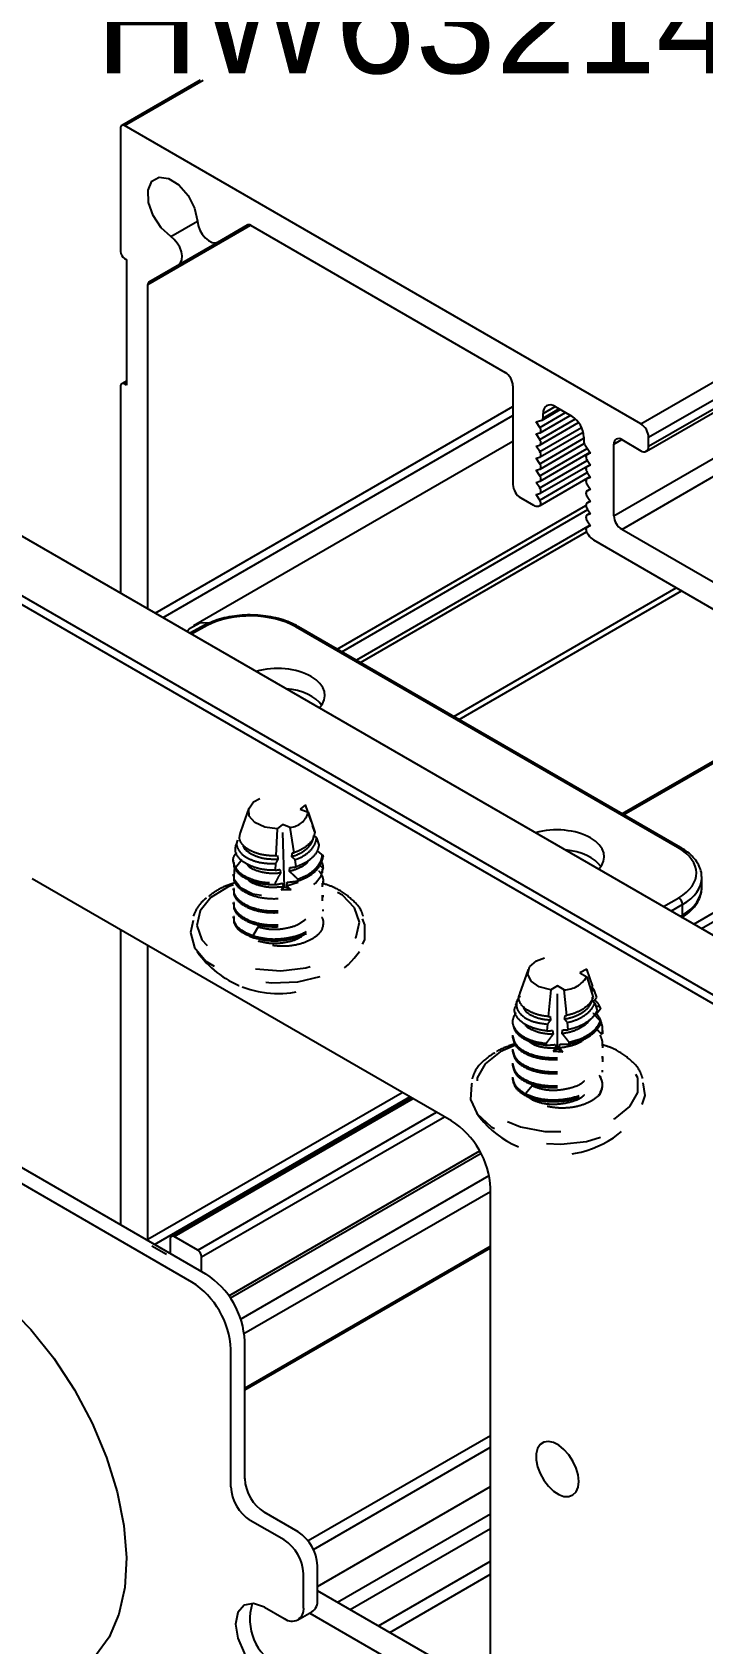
# Model space of a CAD drawing. Extents: x 0 to 11.8, y -8.7 to 0.
# Drawn here: x 1.709 to 2.93, y -4.711 to -1.778 of the extents above; entities that cross this region are included whole.
import ezdxf
from ezdxf import colors
from ezdxf.entities.mleader import LeaderData, LeaderLine
from ezdxf.math import Vec2, Vec3

# ---------------------------------------------------------------- set-up
doc = ezdxf.new("R2010")
doc.units = 0
doc.header["$LTSCALE"] = 0.5
doc.header["$MEASUREMENT"] = 0
doc.linetypes.add('HIDDEN2', pattern=[0.1875, 0.125, -0.0625])
for name, color, linetype in [('End Cap', 92, 'CONTINUOUS'), ('FAB DWG', 221, 'CONTINUOUS'), ('Hardware', 242, 'CONTINUOUS'), ('Housing', 150, 'CONTINUOUS')]:
    doc.layers.add(name, color=color, linetype=linetype)
doc.styles.get("Standard").update_dxf_attribs({"font": 'arial.ttf'})

msp = doc.modelspace()

# ---------------------------------------------------------------- linework, layer by layer
at = {"layer": 'End Cap', "transparency": 16777216}
for p, q in [((1.1362, -2.3753), (3.2434, -3.5918)), ((1.0454, -2.4315), (3.1493, -3.6461)), ((3.1424, -3.6583), (1.0384, -2.4437)), ((2.0224, -2.8572), (1.9958, -2.8715)), ((2.0273, -2.8578), (1.9987, -2.8732)), ((2.8843, -3.2619), (2.1885, -2.8602)), ((2.8892, -3.2615), (2.1934, -2.8598)), ((2.4722, -3.7595), (1.7085, -3.3186)), ((2.9279, -3.3339), (2.9279, -3.3166)), ((2.8581, -3.3693), (2.8858, -3.3533)), ((2.8928, -3.3656), (2.8722, -3.3775)), ((2.8928, -3.3852), (2.8928, -3.3656)), ((2.8893, -3.3873), (2.8928, -3.3852)), ((2.5429, -4.7638), (2.5429, -3.8819)), ((2.5146, -4.7801), (2.2281, -4.6147)), ((2.2139, -4.6555), (2.4722, -4.8046))]:
    msp.add_line(p, q, dxfattribs=at)
at = {"layer": 'End Cap', "transparency": 16777216, "flags": 128}
msp.add_lwpolyline([(2.7038, -4.4157), (2.7026, -4.4039), (2.699, -4.3913), (2.6933, -4.3789), (2.6857, -4.3674), (2.6769, -4.3575), (2.6674, -4.3499), (2.6576, -4.345), (2.6484, -4.3431), (2.6401, -4.3444), (2.6334, -4.3487), (2.6287, -4.3559), (2.6263, -4.3654), (2.6263, -4.3766), (2.6287, -4.3889), (2.6334, -4.4015), (2.6401, -4.4136), (2.6484, -4.4244), (2.6576, -4.4332), (2.6674, -4.4395), (2.6769, -4.4429), (2.6857, -4.4432), (2.6933, -4.4404), (2.699, -4.4346), (2.7026, -4.4262), (2.7038, -4.4157)], dxfattribs=at)
at = {"layer": 'End Cap', "transparency": 16777216}
for centre, radius, start, end in [((2.0244, -2.8617), 0.00494, 53.6019, 112.9652), ((2.1913, -2.8643), 0.00495, 65.3602, 124.6041), ((2.8872, -3.266), 0.00495, 65.3313, 124.6066), ((2.8779, -3.366), 0.0149, 1.7215, 58.2785), ((2.887, -3.3856), 0.00579, 326.0265, 3.719), ((2.3894, -3.8889), 0.1537, 2.6055, 57.3945)]:
    msp.add_arc(centre, radius, start, end, dxfattribs=at)
for centre, major_axis, ratio, start_param, end_param in [((2.1072, -2.9055), (0.115, -0.0017), 0.567125, 0.793824, 2.347167), ((2.1565, -2.9842), (0.085, -0.0013), 0.567125, 0.793824, 2.067925), ((2.1565, -2.9842), (0.085, -0.0013), 0.567125, 5.802908, 7.077009), ((2.1565, -3.022), (0.085, 0.0013), 0.587275, 0.368683, 1.390108), ((2.6651, -3.2779), (0.085, -0.0013), 0.567125, 0.793824, 2.067925), ((2.6651, -3.2779), (0.085, -0.0013), 0.567125, 5.802908, 7.077009), ((2.6651, -3.3156), (0.085, 0.0013), 0.587275, 0.368683, 1.390108), ((2.803, -3.3072), (0.115, -0.0017), 0.567125, 5.523666, 7.077009), ((2.8029, -3.3154), (0.125, -0.0017), 0.567944, 0.007774, 0.032405), ((2.8029, -3.3154), (0.125, -0.0017), 0.567944, 5.523014, 6.290959), ((2.8029, -3.3351), (0.125, 0.0018), 0.586483, 5.506951, 6.274896)]:
    msp.add_ellipse(centre, major_axis=major_axis, ratio=ratio, start_param=start_param, end_param=end_param, dxfattribs=at)
for points, knots in [([(2.1934, -2.8598), (2.1908, -2.8584), (2.1835, -2.8543), (2.1699, -2.8488), (2.1525, -2.8436), (2.1339, -2.8402), (2.1148, -2.8384), (2.0955, -2.8384), (2.0765, -2.8401), (2.0581, -2.8436), (2.0412, -2.8486), (2.0296, -2.8535), (2.0237, -2.8565), (2.0224, -2.8572)], [0, 0, 0, 0, 0.054601, 0.157546, 0.260293, 0.362807, 0.465157, 0.567453, 0.66981, 0.772324, 0.875129, 0.97292, 1, 1, 1, 1]), ([(2.9275, -3.3146), (2.9275, -3.313), (2.9276, -3.3076), (2.9247, -3.2984), (2.919, -3.2873), (2.9103, -3.277), (2.9003, -3.2683), (2.8925, -3.2635), (2.8892, -3.2615)], [0, 0, 0, 0, 0.07256, 0.262415, 0.453547, 0.649329, 0.850175, 1, 1, 1, 1]), ([(2.8909, -3.3897), (2.8933, -3.3881), (2.9002, -3.3836), (2.91, -3.3751), (2.9191, -3.364), (2.925, -3.352), (2.9278, -3.3424), (2.9276, -3.3371), (2.9276, -3.336)], [0, 0, 0, 0, 0.111822, 0.323194, 0.534286, 0.742401, 0.945273, 1, 1, 1, 1])]:
    msp.add_open_spline(points, degree=3, knots=knots, dxfattribs=at)
at = {"layer": 'Hardware', "linetype": 'HIDDEN2', "transparency": 16777216}
for p, q in [((2.1031, -3.1903), (2.0927, -3.2194)), ((2.2063, -3.1839), (2.1966, -3.1921)), ((2.1966, -3.1921), (2.2109, -3.1977)), ((2.2164, -3.214), (2.2063, -3.1839)), ((2.0927, -3.2194), (2.0872, -3.235)), ((2.1642, -3.2197), (2.1544, -3.228)), ((2.1682, -3.3341), (2.1642, -3.2197)), ((2.1785, -3.2253), (2.1642, -3.2197)), ((2.1854, -3.2712), (2.1785, -3.2253)), ((2.2109, -3.1977), (2.2231, -3.2341)), ((2.2164, -3.2141), (2.2164, -3.214)), ((2.223, -3.2337), (2.2191, -3.2219)), ((2.0824, -3.2485), (2.0797, -3.2561)), ((2.1544, -3.228), (2.1523, -3.2769)), ((2.2215, -3.2398), (2.2264, -3.2439)), ((2.2264, -3.2439), (2.2307, -3.2567)), ((2.2296, -3.2534), (2.2282, -3.2493)), ((2.0745, -3.2851), (2.0745, -3.2882)), ((2.1523, -3.2769), (2.1549, -3.2765)), ((2.1822, -3.2716), (2.1854, -3.2712)), ((2.1892, -3.2969), (2.1873, -3.284)), ((2.2369, -3.2754), (2.2382, -3.2793)), ((2.2382, -3.2793), (2.2382, -3.2793)), ((2.0745, -3.3106), (2.0745, -3.3138)), ((2.1517, -3.2909), (2.1512, -3.3033)), ((2.1923, -3.3194), (2.2107, -3.3113)), ((2.2385, -3.301), (2.2385, -3.2986)), ((2.0745, -3.3361), (2.0745, -3.3393)), ((2.1657, -3.3328), (2.162, -3.3395)), ((2.1682, -3.3341), (2.162, -3.3395)), ((2.1798, -3.3386), (2.162, -3.3395)), ((2.1798, -3.3386), (2.1682, -3.3341)), ((2.1718, -3.3317), (2.1929, -3.3249)), ((2.1798, -3.3386), (2.1718, -3.3317)), ((2.2385, -3.3265), (2.2385, -3.3233)), ((2.0745, -3.3616), (2.0745, -3.3648)), ((2.2385, -3.352), (2.2385, -3.3488)), ((2.0745, -3.3871), (2.0745, -3.3903)), ((2.2385, -3.3776), (2.2385, -3.3744)), ((2.1199, -3.4063), (2.1104, -3.4223)), ((2.6117, -3.4839), (2.5961, -3.528)), ((2.7182, -3.4832), (2.706, -3.4902)), ((2.706, -3.4902), (2.7182, -3.4973)), ((2.7293, -3.5145), (2.7182, -3.4832)), ((2.6651, -3.5138), (2.6529, -3.5209)), ((2.6651, -3.6284), (2.6651, -3.5138)), ((2.6774, -3.5209), (2.6651, -3.5138)), ((2.7182, -3.4973), (2.7299, -3.535)), ((2.7322, -3.5227), (2.7267, -3.515)), ((2.7284, -3.5156), (2.7293, -3.5145)), ((2.5915, -3.5411), (2.5887, -3.549)), ((2.6529, -3.5209), (2.6481, -3.5694)), ((2.6819, -3.5673), (2.6774, -3.5209)), ((2.7322, -3.5227), (2.7287, -3.5227)), ((2.7287, -3.5405), (2.733, -3.5451)), ((2.7365, -3.5349), (2.7322, -3.5227)), ((2.733, -3.5451), (2.7371, -3.5584)), ((2.6481, -3.5694), (2.6514, -3.5693)), ((2.6792, -3.5675), (2.6819, -3.5673)), ((2.7437, -3.5553), (2.7422, -3.5511)), ((2.743, -3.5777), (2.7443, -3.5818)), ((2.5831, -3.6035), (2.5831, -3.6067)), ((2.6468, -3.5833), (2.6456, -3.5955)), ((2.6844, -3.5934), (2.6832, -3.5804)), ((2.7451, -3.5794), (2.7436, -3.5794)), ((2.7443, -3.5818), (2.7443, -3.5818)), ((2.7471, -3.5939), (2.7471, -3.5923)), ((2.5831, -3.629), (2.5831, -3.6322)), ((2.6621, -3.6268), (2.6572, -3.633)), ((2.6651, -3.6284), (2.6572, -3.633)), ((2.675, -3.6341), (2.6572, -3.633)), ((2.675, -3.6341), (2.6651, -3.6284)), ((2.675, -3.6341), (2.6683, -3.6264)), ((2.6864, -3.6162), (2.7068, -3.6102)), ((2.7471, -3.6194), (2.7471, -3.6162)), ((2.5831, -3.6545), (2.5831, -3.6577)), ((2.7471, -3.645), (2.7471, -3.6418)), ((2.5831, -3.68), (2.5831, -3.6832)), ((2.6191, -3.6954), (2.6071, -3.7103)), ((2.7471, -3.6705), (2.7471, -3.6673)), ((2.6113, -3.7155), (2.6191, -3.7209))]:
    msp.add_line(p, q, dxfattribs=at)
at = {"layer": 'Hardware', "transparency": 16777216}
for p, q in [((2.0248, -4.0382), (1.1674, -3.5432)), ((1.9994, -4.0528), (1.142, -3.5579)), ((2.0955, -4.4107), (2.0955, -4.1606)), ((2.0701, -4.4254), (2.0701, -4.1753)), ((2.1674, -4.5223), (2.1055, -4.4866)), ((2.1927, -4.5077), (2.1309, -4.4719)), ((2.2281, -4.6303), (2.2281, -4.5689)), ((2.2027, -4.645), (2.2027, -4.5836)), ((2.1318, -4.6449), (2.1674, -4.6654)), ((2.1924, -4.6679), (2.2177, -4.6532))]:
    msp.add_line(p, q, dxfattribs=at)
at = {"layer": 'Hardware', "linetype": 'HIDDEN2', "transparency": 16777216, "flags": 128}
for points in [[(2.1544, -3.228), (2.1321, -3.2247), (2.1141, -3.2164), (2.1037, -3.2045), (2.1027, -3.1913), (2.1113, -3.1789), (2.128, -3.1697), (2.1498, -3.1653), (2.1727, -3.1665), (2.1928, -3.1731), (2.2063, -3.1839)], [(2.0907, -3.2854), (2.0886, -3.2864), (2.0761, -3.302), (2.0759, -3.3186), (2.0881, -3.3343), (2.1104, -3.3458), (2.1397, -3.3514), (2.1723, -3.3498), (2.2013, -3.3415), (2.2243, -3.3268), (2.2346, -3.3133), (2.2384, -3.2992), (2.2384, -3.2992)], [(2.034, -3.3528), (2.0143, -3.377), (2.0086, -3.4035), (2.0173, -3.4297), (2.0396, -3.4531), (2.0734, -3.4714), (2.1153, -3.4828), (2.1613, -3.4861), (2.2067, -3.481), (2.2473, -3.4681), (2.2789, -3.4486), (2.2986, -3.4244), (2.3043, -3.3979), (2.2956, -3.3717), (2.2733, -3.3483), (2.2395, -3.33), (2.2381, -3.3295)], [(2.0748, -3.3295), (2.0656, -3.3333), (2.034, -3.3528)], [(2.0014, -3.3948), (1.997, -3.4166), (2.0042, -3.4437), (2.0249, -3.4684), (2.0573, -3.4885), (2.0986, -3.5021), (2.145, -3.5082), (2.1923, -3.5061), (2.2366, -3.496), (2.2736, -3.4788), (2.3003, -3.4561), (2.3142, -3.4298), (2.3141, -3.4024), (2.3102, -3.3919)], [(2.6529, -3.5209), (2.632, -3.5152), (2.6171, -3.5051), (2.6108, -3.4923), (2.6141, -3.4792), (2.6266, -3.468), (2.646, -3.4608), (2.6688, -3.4588), (2.6909, -3.4625), (2.7084, -3.4711), (2.7182, -3.4832)], [(2.5885, -3.6213), (2.5605, -3.634), (2.5333, -3.6556), (2.519, -3.681), (2.519, -3.7077), (2.5333, -3.7331), (2.5605, -3.7548), (2.598, -3.7705), (2.642, -3.7787), (2.6883, -3.7787), (2.7323, -3.7705), (2.7698, -3.7548), (2.797, -3.7331), (2.8113, -3.7077), (2.8113, -3.681), (2.797, -3.6556), (2.7698, -3.634), (2.7468, -3.6231)], [(2.5093, -3.6906), (2.5084, -3.6929), (2.5067, -3.7203), (2.519, -3.7468), (2.5443, -3.7701), (2.5803, -3.788), (2.6239, -3.7989), (2.6711, -3.802), (2.7178, -3.7969), (2.7598, -3.7841), (2.7934, -3.7647), (2.8157, -3.7404), (2.8245, -3.7134), (2.8208, -3.6899)]]:
    msp.add_lwpolyline(points, dxfattribs=at)
at = {"layer": 'Hardware', "transparency": 16777216, "flags": 128}
for points in [[(1.6133, -4.0528), (1.6608, -4.0922), (1.706, -4.1389), (1.7479, -4.1915), (1.7855, -4.2488), (1.8177, -4.3095), (1.8438, -4.3719), (1.8632, -4.4345), (1.8754, -4.4959), (1.88, -4.5545), (1.8771, -4.6088), (1.8665, -4.6575), (1.8487, -4.6994), (1.8239, -4.7334), (1.793, -4.7588), (1.7565, -4.7749), (1.7155, -4.7813), (1.6709, -4.7778), (1.6238, -4.7646)], [(2.1318, -4.6449), (2.1116, -4.6379), (2.0944, -4.6412), (2.083, -4.6544), (2.079, -4.6754), (2.083, -4.7011), (2.0944, -4.7275), (2.1116, -4.7506), (2.1318, -4.767)]]:
    msp.add_lwpolyline(points, dxfattribs=at)
at = {"layer": 'Hardware', "linetype": 'HIDDEN2', "transparency": 16777216}
for centre, radius, start, end in [((2.1746, -3.188), 0.0376, 275.8829, 344.9428), ((2.1937, -3.2688), 0.0457, 291.8271, 346.7347), ((2.2102, -3.2987), 0.0283, 357.6478, 20.4976), ((2.1565, -3.3471), 0.1806, 215.088, 248.6245), ((2.1565, -3.3471), 0.1806, 248.6245, 324.912), ((2.676, -3.4714), 0.0495, 271.5526, 328.442), ((2.691, -3.5504), 0.0619, 284.8539, 329.4866), ((2.7191, -3.5923), 0.0281, 338.8642, 21.1358), ((2.7174, -3.6944), 0.0297, 321.5847, 37.0383), ((2.6651, -3.6408), 0.1806, 215.088, 324.912)]:
    msp.add_arc(centre, radius, start, end, dxfattribs=at)
at = {"layer": 'Hardware', "transparency": 16777216}
for centre, radius, start, end in [((1.942, -4.1676), 0.1537, 2.6055, 57.3945), ((1.9166, -4.1823), 0.1537, 2.6055, 57.3945), ((2.1469, -4.4219), 0.0768, 182.6055, 237.3945), ((2.1723, -4.4072), 0.0768, 182.6055, 237.3945), ((2.1513, -4.5724), 0.0768, 2.6055, 57.3945), ((2.1259, -4.587), 0.0768, 2.6055, 57.3945), ((2.2043, -4.6334), 0.024, 304.0564, 7.2558), ((2.2011, -4.6667), 0.0962, 162.4729, 242.8469), ((2.1812, -4.6485), 0.0218, 230.7967, 9.214)]:
    msp.add_arc(centre, radius, start, end, dxfattribs=at)
at = {"layer": 'Hardware', "linetype": 'HIDDEN2', "transparency": 16777216}
for centre, major_axis, ratio, start_param, end_param in [((2.1565, -3.0044), (-0.0516, 0.455), 0.087069, 2.201958, 2.219389), ((2.1565, -3.0044), (0.0345, 0.4644), 0.118803, 4.090209, 4.107977), ((2.1565, -3.0044), (-0.0516, 0.455), 0.087069, 2.272958, 2.291287), ((2.1565, -3.0044), (0.0345, 0.4644), 0.118803, 4.01683, 4.035552), ((2.1565, -3.0044), (-0.0503, 0.5068), 0.12773, 4.077248, 4.07877), ((2.1565, -3.0044), (-0.0651, 0.5732), 0.087069, 2.157017, 2.163739), ((2.1565, -3.0044), (-0.0516, 0.455), 0.087069, 2.347926, 2.367424), ((2.1565, -3.0044), (0.0345, 0.4644), 0.118803, 3.938927, 3.9589), ((2.1565, -3.0044), (0.0435, 0.5851), 0.118803, 4.145761, 4.15258), ((2.6651, -3.298), (-0.0438, 0.4601), 0.104683, 4.192308, 4.209898), ((2.6651, -3.298), (-0.0495, 0.4071), 0.103906, 4.061753, 4.079015), ((2.6651, -3.298), (-0.0438, 0.4601), 0.104683, 2.191246, 2.208677), ((2.6651, -3.298), (0.0438, 0.4601), 0.104683, 4.078983, 4.096751), ((2.6651, -3.298), (-0.0438, 0.4601), 0.104683, 2.262246, 2.280575), ((2.6651, -3.298), (0.0438, 0.4601), 0.104683, 4.005604, 4.024326), ((2.6651, -3.298), (-0.0551, 0.5797), 0.104683, 4.190182, 4.195582), ((2.6651, -3.298), (-0.0623, 0.5129), 0.103906, 4.064443, 4.065965), ((2.6651, -3.298), (-0.0551, 0.5797), 0.104683, 2.146305, 2.153027), ((2.6651, -3.298), (-0.0438, 0.4601), 0.104683, 2.337214, 2.356712), ((2.6651, -3.298), (0.0438, 0.4601), 0.104683, 3.927701, 3.947674), ((2.6651, -3.298), (0.0551, 0.5797), 0.104683, 4.134535, 4.141354)]:
    msp.add_ellipse(centre, major_axis=major_axis, ratio=ratio, start_param=start_param, end_param=end_param, dxfattribs=at)
for points, knots in [([(2.1512, -3.3033), (2.1502, -3.3033), (2.1406, -3.3034), (2.1227, -3.3014), (2.1011, -3.2939), (2.0855, -3.283), (2.0772, -3.2698), (2.079, -3.2606), (2.0799, -3.2562)], [0, 0, 0, 0, 0.0233094, 0.2189997, 0.4146315, 0.6119469, 0.8108612, 1, 1, 1, 1]), ([(2.0826, -3.2486), (2.0825, -3.2488), (2.0795, -3.2531), (2.0815, -3.2626), (2.0896, -3.2748), (2.1061, -3.2844), (2.1275, -3.2907), (2.1438, -3.2909), (2.1517, -3.2909)], [0, 0, 0, 0, 0.009158, 0.212948, 0.413493, 0.612601, 0.811736, 1, 1, 1, 1]), ([(2.1523, -3.2769), (2.1504, -3.277), (2.1408, -3.2771), (2.1239, -3.2749), (2.1048, -3.268), (2.0914, -3.2579), (2.0848, -3.2464), (2.0868, -3.2387), (2.0877, -3.2352)], [0, 0, 0, 0, 0.048705, 0.243154, 0.437494, 0.634103, 0.832107, 1, 1, 1, 1]), ([(2.1812, -3.2783), (2.1867, -3.2763), (2.1981, -3.2722), (2.2109, -3.2627), (2.2196, -3.2515), (2.2209, -3.2436), (2.2215, -3.2398)], [0, 0, 0, 0, 0.247669, 0.505523, 0.757666, 1, 1, 1, 1]), ([(2.2231, -3.2341), (2.2222, -3.2385), (2.2203, -3.2475), (2.2087, -3.26), (2.1956, -3.2676), (2.1871, -3.2706), (2.1854, -3.2712)], [0, 0, 0, 0, 0.289215, 0.602824, 0.917292, 1, 1, 1, 1]), ([(2.1873, -3.284), (2.1912, -3.2825), (2.2021, -3.2781), (2.2161, -3.2675), (2.2247, -3.2549), (2.2259, -3.2469), (2.2264, -3.2439)], [0, 0, 0, 0, 0.17859, 0.499536, 0.816877, 1, 1, 1, 1]), ([(2.0802, -3.2714), (2.0787, -3.2731), (2.0727, -3.2797), (2.0744, -3.2937), (2.086, -3.3093), (2.1068, -3.3199), (2.1293, -3.3255), (2.1436, -3.3259), (2.1509, -3.3262)], [0, 0, 0, 0, 0.070595, 0.2802, 0.498458, 0.71112, 0.853038, 1, 1, 1, 1]), ([(2.0925, -3.2575), (2.0925, -3.2576), (2.0924, -3.2622), (2.1014, -3.2703), (2.1173, -3.2787), (2.1368, -3.283), (2.1496, -3.2828), (2.1561, -3.2828)], [0, 0, 0, 0, 0.004676, 0.292917, 0.573734, 0.783188, 1, 1, 1, 1]), ([(2.1561, -3.2828), (2.1553, -3.2843), (2.1538, -3.287), (2.1524, -3.2897), (2.1517, -3.2909)], [0, 0, 0, 0, 0.553329, 1, 1, 1, 1]), ([(2.1767, -3.3051), (2.183, -3.303), (2.196, -3.2989), (2.2084, -3.2911), (2.212, -3.2856), (2.2127, -3.2845)], [0, 0, 0, 0, 0.432224, 0.882233, 1, 1, 1, 1]), ([(2.1873, -3.284), (2.1867, -3.2835), (2.1846, -3.2816), (2.1826, -3.2797), (2.1812, -3.2783)], [0, 0, 0, 0, 0.302927, 1, 1, 1, 1]), ([(2.2307, -3.2567), (2.2298, -3.2608), (2.2278, -3.2702), (2.2162, -3.2835), (2.2017, -3.2924), (2.1917, -3.296), (2.1892, -3.2969)], [0, 0, 0, 0, 0.252713, 0.571095, 0.890838, 1, 1, 1, 1]), ([(2.1917, -3.3228), (2.1979, -3.3204), (2.2106, -3.3156), (2.225, -3.3048), (2.2351, -3.2925), (2.2372, -3.2837), (2.2382, -3.2793)], [0, 0, 0, 0, 0.247631, 0.504277, 0.756424, 1, 1, 1, 1]), ([(2.2107, -3.3113), (2.2169, -3.3067), (2.2291, -3.2976), (2.2357, -3.2844), (2.2367, -3.277), (2.2369, -3.2754)], [0, 0, 0, 0, 0.438042, 0.8761, 1, 1, 1, 1]), ([(2.2275, -3.2674), (2.2282, -3.2681), (2.2304, -3.2699), (2.2336, -3.2726), (2.2359, -3.2746), (2.2369, -3.2754)], [0, 0, 0, 0, 0.251551, 0.692847, 1, 1, 1, 1]), ([(2.076, -3.2883), (2.0757, -3.2909), (2.0747, -3.2994), (2.0866, -3.3125), (2.1067, -3.3231), (2.1295, -3.3287), (2.144, -3.3291), (2.1514, -3.3294)], [0, 0, 0, 0, 0.12242, 0.387174, 0.64514, 0.819473, 1, 1, 1, 1]), ([(2.076, -3.3138), (2.0757, -3.3165), (2.0747, -3.3249), (2.0866, -3.338), (2.1091, -3.35), (2.1396, -3.3559), (2.1722, -3.3542), (2.2028, -3.3456), (2.2257, -3.3307), (2.238, -3.3146), (2.2372, -3.3044), (2.2369, -3.301)], [0, 0, 0, 0, 0.058888, 0.186243, 0.310333, 0.434423, 0.561778, 0.684085, 0.810333, 0.936581, 1, 1, 1, 1]), ([(2.076, -3.3361), (2.0757, -3.3388), (2.0747, -3.3473), (2.0866, -3.3604), (2.1091, -3.3723), (2.1395, -3.3782), (2.1723, -3.3766), (2.2027, -3.368), (2.2262, -3.353), (2.2385, -3.334), (2.2401, -3.3166), (2.2333, -3.3074), (2.2309, -3.3043)], [0, 0, 0, 0, 0.052433, 0.165828, 0.276316, 0.386803, 0.500198, 0.609098, 0.721507, 0.833917, 0.942817, 1, 1, 1, 1]), ([(2.0986, -3.2909), (2.0996, -3.2924), (2.1035, -3.2981), (2.1183, -3.3044), (2.1389, -3.309), (2.1534, -3.3083), (2.1608, -3.3079)], [0, 0, 0, 0, 0.124459, 0.448571, 0.719783, 1, 1, 1, 1]), ([(2.1608, -3.3079), (2.1591, -3.3109), (2.1566, -3.3155), (2.1533, -3.3216), (2.1517, -3.3246), (2.1509, -3.3262)], [0, 0, 0, 0, 0.499976, 0.749986, 1, 1, 1, 1]), ([(2.1512, -3.3033), (2.152, -3.3031), (2.1548, -3.3027), (2.1576, -3.3021), (2.1596, -3.3016)], [0, 0, 0, 0, 0.304529, 1, 1, 1, 1]), ([(2.1923, -3.3194), (2.191, -3.3182), (2.1884, -3.3157), (2.1832, -3.3109), (2.1793, -3.3074), (2.1767, -3.3051)], [0, 0, 0, 0, 0.252417, 0.504835, 1, 1, 1, 1]), ([(2.1778, -3.2984), (2.1806, -3.2981), (2.1844, -3.2976), (2.1882, -3.297), (2.1892, -3.2969)], [0, 0, 0, 0, 0.733435, 1, 1, 1, 1]), ([(2.2324, -3.2942), (2.233, -3.2947), (2.235, -3.2963), (2.237, -3.298), (2.2384, -3.2992)], [0, 0, 0, 0, 0.278854, 1, 1, 1, 1]), ([(2.079, -3.3257), (2.0697, -3.3288), (2.0506, -3.335), (2.0369, -3.3454), (2.0298, -3.3507)], [0, 0, 0, 0, 0.485667, 1, 1, 1, 1]), ([(2.076, -3.3393), (2.0757, -3.342), (2.0747, -3.3505), (2.0866, -3.3636), (2.1091, -3.3755), (2.1396, -3.3814), (2.1722, -3.3797), (2.2028, -3.3712), (2.2257, -3.3562), (2.238, -3.3401), (2.2372, -3.3299), (2.2369, -3.3265)], [0, 0, 0, 0, 0.058888, 0.186243, 0.310333, 0.434423, 0.561778, 0.684085, 0.810333, 0.936581, 1, 1, 1, 1]), ([(2.0999, -3.318), (2.1006, -3.319), (2.1042, -3.324), (2.119, -3.3302), (2.1413, -3.3349), (2.1575, -3.3335), (2.1657, -3.3328)], [0, 0, 0, 0, 0.078339, 0.396706, 0.69394, 1, 1, 1, 1]), ([(2.1514, -3.3294), (2.1525, -3.3292), (2.1547, -3.3288), (2.159, -3.328), (2.1622, -3.3272), (2.1644, -3.3266)], [0, 0, 0, 0, 0.24984, 0.499683, 1, 1, 1, 1]), ([(2.1731, -3.3251), (2.1762, -3.3247), (2.1809, -3.3242), (2.1871, -3.3234), (2.1902, -3.323), (2.1917, -3.3228)], [0, 0, 0, 0, 0.499909, 0.749948, 1, 1, 1, 1]), ([(2.3112, -3.3867), (2.3104, -3.3839), (2.3071, -3.3721), (2.2895, -3.3541), (2.2652, -3.3363), (2.2447, -3.3295), (2.2369, -3.3269)], [0, 0, 0, 0, 0.103235, 0.438801, 0.78872, 1, 1, 1, 1]), ([(2.0255, -3.3535), (2.021, -3.3576), (2.0101, -3.3675), (2.0048, -3.3796), (2.0018, -3.3867)], [0, 0, 0, 0, 0.4180247, 1, 1, 1, 1]), ([(2.076, -3.3616), (2.0757, -3.3643), (2.0747, -3.3728), (2.0866, -3.3859), (2.1091, -3.3978), (2.1396, -3.4037), (2.1722, -3.4021), (2.2028, -3.3935), (2.2257, -3.3785), (2.238, -3.3624), (2.2372, -3.3522), (2.2369, -3.3488)], [0, 0, 0, 0, 0.0588882, 0.1862434, 0.3103333, 0.4344232, 0.5617784, 0.6840852, 0.8103333, 0.9365813, 1, 1, 1, 1]), ([(2.076, -3.3648), (2.0757, -3.3675), (2.0747, -3.376), (2.0866, -3.3891), (2.1091, -3.401), (2.1396, -3.4069), (2.1722, -3.4053), (2.2028, -3.3967), (2.2257, -3.3817), (2.238, -3.3656), (2.2372, -3.3554), (2.2369, -3.352)], [0, 0, 0, 0, 0.058888, 0.186243, 0.310333, 0.434423, 0.561778, 0.684085, 0.810333, 0.936581, 1, 1, 1, 1]), ([(2.076, -3.3871), (2.0757, -3.3898), (2.0747, -3.3983), (2.0862, -3.4117), (2.1024, -3.4188), (2.1104, -3.4223)], [0, 0, 0, 0, 0.189758, 0.60014, 1, 1, 1, 1]), ([(2.076, -3.3903), (2.0757, -3.393), (2.0747, -3.4015), (2.0862, -3.4149), (2.1024, -3.422), (2.1104, -3.4255)], [0, 0, 0, 0, 0.189758, 0.60014, 1, 1, 1, 1]), ([(2.1104, -3.4223), (2.1199, -3.4247), (2.1392, -3.4295), (2.1723, -3.4275), (2.2028, -3.419), (2.2257, -3.404), (2.238, -3.3879), (2.2372, -3.3778), (2.2369, -3.3744)], [0, 0, 0, 0, 0.179927, 0.364589, 0.541931, 0.724988, 0.908044, 1, 1, 1, 1]), ([(2.1104, -3.4255), (2.1199, -3.4279), (2.1392, -3.4327), (2.1723, -3.4307), (2.2028, -3.4222), (2.2257, -3.4072), (2.238, -3.3911), (2.2372, -3.381), (2.2369, -3.3776)], [0, 0, 0, 0, 0.179927, 0.364589, 0.541931, 0.724988, 0.908044, 1, 1, 1, 1]), ([(2.1199, -3.4063), (2.1275, -3.4081), (2.1428, -3.4117), (2.1689, -3.4096), (2.192, -3.4034), (2.2021, -3.3957), (2.2067, -3.3923)], [0, 0, 0, 0, 0.261133, 0.529169, 0.786533, 1, 1, 1, 1]), ([(2.2366, -3.4106), (2.2387, -3.4037), (2.2409, -3.3962), (2.2364, -3.3894), (2.236, -3.3889)], [0, 0, 0, 0, 0.9232, 1, 1, 1, 1]), ([(2.2366, -3.4106), (2.2338, -3.4146), (2.2275, -3.4232), (2.2096, -3.4337), (2.1859, -3.4407), (2.1604, -3.4423), (2.1373, -3.4391), (2.1254, -3.4341), (2.1199, -3.4318)], [0, 0, 0, 0, 0.1531188, 0.3356105, 0.517709, 0.6976741, 0.8592029, 1, 1, 1, 1]), ([(2.1199, -3.4318), (2.1275, -3.4336), (2.1428, -3.4372), (2.1689, -3.4352), (2.192, -3.4289), (2.2021, -3.4212), (2.2067, -3.4178)], [0, 0, 0, 0, 0.261133, 0.529169, 0.786533, 1, 1, 1, 1]), ([(2.6456, -3.5955), (2.6446, -3.5954), (2.6354, -3.5945), (2.6187, -3.5907), (2.6002, -3.581), (2.5892, -3.5686), (2.5855, -3.5573), (2.5887, -3.5511), (2.5896, -3.5494)], [0, 0, 0, 0, 0.026274, 0.246848, 0.467357, 0.689763, 0.913972, 1, 1, 1, 1]), ([(2.597, -3.533), (2.5962, -3.5336), (2.591, -3.5379), (2.5891, -3.548), (2.5927, -3.5608), (2.6051, -3.572), (2.6237, -3.5805), (2.6392, -3.5824), (2.6468, -3.5833)], [0, 0, 0, 0, 0.032672, 0.231626, 0.427412, 0.621794, 0.816204, 1, 1, 1, 1]), ([(2.6481, -3.5694), (2.6463, -3.5692), (2.637, -3.5683), (2.6214, -3.5644), (2.6052, -3.5555), (2.596, -3.5442), (2.5933, -3.5345), (2.5962, -3.5294), (2.5968, -3.5283)], [0, 0, 0, 0, 0.054874, 0.273953, 0.492908, 0.714421, 0.937505, 1, 1, 1, 1]), ([(2.678, -3.5741), (2.6841, -3.5727), (2.6963, -3.5699), (2.7116, -3.5619), (2.7234, -3.5518), (2.727, -3.5442), (2.7287, -3.5405)], [0, 0, 0, 0, 0.2476686, 0.5055225, 0.7576665, 1, 1, 1, 1]), ([(2.7299, -3.535), (2.7276, -3.5391), (2.723, -3.5479), (2.708, -3.5589), (2.693, -3.5649), (2.6838, -3.5669), (2.6819, -3.5673)], [0, 0, 0, 0, 0.2892147, 0.6028235, 0.9172916, 1, 1, 1, 1]), ([(2.6832, -3.5804), (2.6874, -3.5793), (2.6993, -3.5761), (2.716, -3.5673), (2.7281, -3.5558), (2.7317, -3.548), (2.733, -3.5451)], [0, 0, 0, 0, 0.17859, 0.499536, 0.816877, 1, 1, 1, 1]), ([(2.7306, -3.5425), (2.7316, -3.5412), (2.7336, -3.5386), (2.7356, -3.5361), (2.7365, -3.5349)], [0, 0, 0, 0, 0.528617, 1, 1, 1, 1]), ([(2.7422, -3.5511), (2.7417, -3.5501), (2.7398, -3.5459), (2.736, -3.5422), (2.733, -3.5394)], [0, 0, 0, 0, 0.234659, 1, 1, 1, 1]), ([(2.589, -3.5622), (2.5862, -3.5674), (2.5805, -3.5781), (2.5875, -3.5949), (2.6037, -3.6074), (2.6236, -3.6154), (2.6373, -3.6174), (2.6442, -3.6184)], [0, 0, 0, 0, 0.217822, 0.454994, 0.686085, 0.840302, 1, 1, 1, 1]), ([(2.6024, -3.5504), (2.603, -3.5528), (2.6048, -3.5594), (2.617, -3.5675), (2.6338, -3.5739), (2.6462, -3.5751), (2.6525, -3.5757)], [0, 0, 0, 0, 0.17742, 0.504106, 0.747773, 1, 1, 1, 1]), ([(2.6525, -3.5757), (2.6514, -3.5771), (2.6495, -3.5796), (2.6476, -3.5822), (2.6468, -3.5833)], [0, 0, 0, 0, 0.553329, 1, 1, 1, 1]), ([(2.6733, -3.6003), (2.6802, -3.599), (2.6943, -3.5964), (2.7114, -3.5874), (2.7217, -3.5796), (2.7239, -3.5749), (2.724, -3.5746)], [0, 0, 0, 0, 0.3184729, 0.6500499, 0.9741197, 1, 1, 1, 1]), ([(2.6832, -3.5804), (2.6827, -3.5797), (2.681, -3.5776), (2.6792, -3.5755), (2.678, -3.5741)], [0, 0, 0, 0, 0.3029271, 1, 1, 1, 1]), ([(2.7371, -3.5584), (2.735, -3.5624), (2.7302, -3.5713), (2.7149, -3.5831), (2.698, -3.5903), (2.6872, -3.5928), (2.6844, -3.5934)], [0, 0, 0, 0, 0.252713, 0.571095, 0.890838, 1, 1, 1, 1]), ([(2.7068, -3.6102), (2.7142, -3.6064), (2.7288, -3.5988), (2.7391, -3.5865), (2.7423, -3.5793), (2.743, -3.5777)], [0, 0, 0, 0, 0.4380415, 0.8761003, 1, 1, 1, 1]), ([(2.7296, -3.5631), (2.732, -3.5657), (2.7356, -3.5697), (2.7401, -3.5746), (2.7422, -3.5768), (2.743, -3.5777)], [0, 0, 0, 0, 0.541105, 0.811676, 1, 1, 1, 1]), ([(2.7341, -3.5675), (2.7351, -3.5663), (2.7373, -3.5635), (2.7405, -3.5595), (2.7427, -3.5566), (2.7437, -3.5553)], [0, 0, 0, 0, 0.312567, 0.682728, 1, 1, 1, 1]), ([(2.7422, -3.5511), (2.7416, -3.5511), (2.7397, -3.5511), (2.7373, -3.551), (2.7354, -3.5511), (2.7348, -3.5511)], [0, 0, 0, 0, 0.24971, 0.750404, 1, 1, 1, 1]), ([(2.7451, -3.5794), (2.7433, -3.5745), (2.7413, -3.5693), (2.7363, -3.5652), (2.7361, -3.565)], [0, 0, 0, 0, 0.955511, 1, 1, 1, 1]), ([(2.5832, -3.5812), (2.5844, -3.5868), (2.5868, -3.5981), (2.6039, -3.6107), (2.6238, -3.6186), (2.6377, -3.6206), (2.6448, -3.6216)], [0, 0, 0, 0, 0.299307, 0.59426, 0.793589, 1, 1, 1, 1]), ([(2.5832, -3.6067), (2.5844, -3.6124), (2.5868, -3.6236), (2.6058, -3.6378), (2.6329, -3.6468), (2.6651, -3.6487), (2.6973, -3.6436), (2.7249, -3.6314), (2.7419, -3.6141), (2.7492, -3.6005), (2.7471, -3.594), (2.7471, -3.5939)], [0, 0, 0, 0, 0.125921, 0.250011, 0.374101, 0.501456, 0.623763, 0.750011, 0.876259, 0.998566, 1, 1, 1, 1]), ([(2.5832, -3.6035), (2.5844, -3.6092), (2.5868, -3.6204), (2.6058, -3.6346), (2.6329, -3.6436), (2.6651, -3.6456), (2.6973, -3.6404), (2.7221, -3.6293), (2.7384, -3.6157), (2.743, -3.6063), (2.7452, -3.6018)], [0, 0, 0, 0, 0.135179, 0.268391, 0.401604, 0.538321, 0.66962, 0.805149, 0.904487, 1, 1, 1, 1]), ([(2.5832, -3.629), (2.5844, -3.6347), (2.5868, -3.646), (2.6058, -3.6601), (2.6329, -3.6691), (2.6651, -3.6711), (2.6973, -3.6659), (2.7247, -3.6538), (2.7425, -3.6364), (2.7495, -3.6186), (2.7449, -3.6078), (2.7431, -3.6035)], [0, 0, 0, 0, 0.116533, 0.231371, 0.346209, 0.464069, 0.577256, 0.694092, 0.810927, 0.924115, 1, 1, 1, 1]), ([(2.6049, -3.5824), (2.605, -3.5825), (2.6066, -3.5869), (2.6178, -3.5933), (2.6357, -3.6), (2.6499, -3.6009), (2.6571, -3.6013)], [0, 0, 0, 0, 0.013167, 0.378477, 0.684163, 1, 1, 1, 1]), ([(2.6571, -3.6013), (2.655, -3.6042), (2.6517, -3.6084), (2.6474, -3.6141), (2.6453, -3.6169), (2.6442, -3.6184)], [0, 0, 0, 0, 0.499976, 0.749986, 1, 1, 1, 1]), ([(2.6456, -3.5955), (2.6466, -3.5955), (2.6501, -3.5954), (2.6535, -3.5951), (2.6559, -3.595)], [0, 0, 0, 0, 0.3045295, 1, 1, 1, 1]), ([(2.6864, -3.6162), (2.6853, -3.6149), (2.6831, -3.6121), (2.6788, -3.6068), (2.6755, -3.6029), (2.6733, -3.6003)], [0, 0, 0, 0, 0.252417, 0.504835, 1, 1, 1, 1]), ([(2.6745, -3.5938), (2.677, -3.5937), (2.6803, -3.5936), (2.6836, -3.5934), (2.6844, -3.5934)], [0, 0, 0, 0, 0.7334355, 1, 1, 1, 1]), ([(2.6858, -3.6195), (2.6926, -3.6178), (2.7063, -3.6144), (2.7236, -3.6054), (2.7372, -3.5944), (2.742, -3.586), (2.7443, -3.5818)], [0, 0, 0, 0, 0.247631, 0.504277, 0.756424, 1, 1, 1, 1]), ([(2.737, -3.5929), (2.7372, -3.5931), (2.7387, -3.5947), (2.7414, -3.5977), (2.744, -3.6004), (2.7452, -3.6018)], [0, 0, 0, 0, 0.0814254, 0.5407072, 1, 1, 1, 1]), ([(2.5509, -3.6354), (2.5465, -3.6382), (2.5316, -3.6478), (2.5159, -3.6636), (2.5112, -3.678), (2.5096, -3.6827)], [0, 0, 0, 0, 0.222532, 0.748772, 1, 1, 1, 1]), ([(2.5878, -3.619), (2.5776, -3.6225), (2.5656, -3.6267), (2.5555, -3.6325), (2.554, -3.6333)], [0, 0, 0, 0, 0.852545, 1, 1, 1, 1]), ([(2.5832, -3.6322), (2.5844, -3.6379), (2.5868, -3.6492), (2.6058, -3.6633), (2.6329, -3.6723), (2.6651, -3.6743), (2.6973, -3.6691), (2.7249, -3.6569), (2.7419, -3.6396), (2.7492, -3.626), (2.7471, -3.6195), (2.7471, -3.6194)], [0, 0, 0, 0, 0.125921, 0.250011, 0.374101, 0.501456, 0.623763, 0.750011, 0.876259, 0.998566, 1, 1, 1, 1]), ([(2.6113, -3.613), (2.6137, -3.615), (2.6201, -3.6205), (2.6383, -3.6261), (2.6541, -3.6266), (2.6621, -3.6268)], [0, 0, 0, 0, 0.227161, 0.607928, 1, 1, 1, 1]), ([(2.6448, -3.6216), (2.6461, -3.6216), (2.6487, -3.6215), (2.6541, -3.6212), (2.6581, -3.6207), (2.6608, -3.6204)], [0, 0, 0, 0, 0.24984, 0.499683, 1, 1, 1, 1]), ([(2.6683, -3.6264), (2.676, -3.6252), (2.6916, -3.6228), (2.7079, -3.616), (2.7133, -3.6105), (2.7143, -3.6095)], [0, 0, 0, 0, 0.439547, 0.895099, 1, 1, 1, 1]), ([(2.6696, -3.6199), (2.6723, -3.6199), (2.6764, -3.6199), (2.6818, -3.6197), (2.6845, -3.6196), (2.6858, -3.6195)], [0, 0, 0, 0, 0.499909, 0.749948, 1, 1, 1, 1]), ([(2.8202, -3.682), (2.8188, -3.6776), (2.8146, -3.664), (2.795, -3.645), (2.7713, -3.6286), (2.7525, -3.6227), (2.7467, -3.6209)], [0, 0, 0, 0, 0.163509, 0.497389, 0.845841, 1, 1, 1, 1]), ([(2.5832, -3.6545), (2.5844, -3.6602), (2.5868, -3.6715), (2.6058, -3.6856), (2.6329, -3.6947), (2.6651, -3.6966), (2.6973, -3.6914), (2.7249, -3.6793), (2.7419, -3.6619), (2.7492, -3.6484), (2.7471, -3.6418), (2.7471, -3.6418)], [0, 0, 0, 0, 0.125921, 0.250011, 0.374101, 0.501456, 0.623763, 0.750011, 0.876259, 0.998566, 1, 1, 1, 1]), ([(2.5832, -3.6577), (2.5844, -3.6634), (2.5868, -3.6747), (2.6058, -3.6888), (2.6329, -3.6978), (2.6651, -3.6998), (2.6973, -3.6946), (2.7249, -3.6825), (2.7419, -3.6651), (2.7492, -3.6516), (2.7471, -3.645), (2.7471, -3.645)], [0, 0, 0, 0, 0.125921, 0.250011, 0.374101, 0.501456, 0.623763, 0.750011, 0.876259, 0.998566, 1, 1, 1, 1]), ([(2.6071, -3.7103), (2.6155, -3.7136), (2.6325, -3.7204), (2.6652, -3.722), (2.6973, -3.717), (2.7247, -3.7048), (2.7426, -3.6874), (2.7496, -3.6685), (2.7444, -3.6566), (2.742, -3.6512)], [0, 0, 0, 0, 0.1456796, 0.2951927, 0.438779, 0.5869923, 0.7352056, 0.8787919, 1, 1, 1, 1]), ([(2.5832, -3.68), (2.5843, -3.6858), (2.5865, -3.6972), (2.6003, -3.7059), (2.6071, -3.7103)], [0, 0, 0, 0, 0.503663, 1, 1, 1, 1]), ([(2.5832, -3.6832), (2.5843, -3.689), (2.5865, -3.7004), (2.6003, -3.7091), (2.6071, -3.7135)], [0, 0, 0, 0, 0.5036629, 1, 1, 1, 1]), ([(2.6071, -3.7135), (2.6155, -3.7168), (2.6325, -3.7236), (2.6652, -3.7252), (2.6972, -3.7202), (2.7249, -3.708), (2.7419, -3.6906), (2.7492, -3.6771), (2.7471, -3.6706), (2.7471, -3.6705)], [0, 0, 0, 0, 0.1654557, 0.3352652, 0.4983434, 0.6666768, 0.8350101, 0.9980883, 1, 1, 1, 1]), ([(2.6191, -3.6954), (2.6258, -3.698), (2.6392, -3.7031), (2.6653, -3.7041), (2.6903, -3.6996), (2.7081, -3.6926), (2.7139, -3.6865), (2.7151, -3.6851)], [0, 0, 0, 0, 0.231901, 0.469931, 0.698485, 0.934437, 1, 1, 1, 1]), ([(2.7406, -3.7128), (2.744, -3.7062), (2.7499, -3.6949), (2.7447, -3.6834), (2.7426, -3.6785)], [0, 0, 0, 0, 0.57937, 1, 1, 1, 1]), ([(2.6191, -3.7209), (2.6258, -3.7235), (2.6392, -3.7286), (2.6653, -3.7296), (2.6903, -3.7251), (2.7081, -3.7181), (2.7139, -3.712), (2.7151, -3.7107)], [0, 0, 0, 0, 0.231901, 0.469931, 0.698485, 0.934437, 1, 1, 1, 1]), ([(2.7406, -3.7128), (2.7365, -3.7164), (2.7276, -3.7242), (2.7065, -3.7325), (2.681, -3.7369), (2.6554, -3.7356), (2.6337, -3.73), (2.6238, -3.7238), (2.6191, -3.7209)], [0, 0, 0, 0, 0.153119, 0.335611, 0.517709, 0.697674, 0.859203, 1, 1, 1, 1])]:
    msp.add_open_spline(points, degree=3, knots=knots, dxfattribs=at)
at = {"layer": 'Housing', "transparency": 16777216}
for p, q in [((2.8169, -2.4905), (3.97, -1.8248)), ((2.831, -2.515), (3.9891, -1.8465)), ((2.0142, -1.8649), (1.8717, -1.9472)), ((1.8767, -1.9477), (2.02, -1.8649)), ((2.8269, -2.5405), (4.0023, -1.8619)), ((2.831, -2.5313), (3.9984, -1.8574)), ((2.7678, -2.6581), (4.0481, -1.919)), ((1.8696, -1.9518), (1.8696, -2.1771)), ((2.8169, -2.4905), (1.8767, -1.9477)), ((2.782, -2.6826), (4.0652, -1.9419)), ((1.919, -2.2368), (2.1058, -2.129)), ((1.9211, -2.2322), (2.1012, -2.1283)), ((1.9611, -2.1498), (2.0095, -2.1219)), ((1.9751, -2.2011), (2.1011, -2.1283)), ((2.0468, -2.1596), (2.101, -2.1284)), ((2.0468, -2.1596), (2.1008, -2.1285)), ((2.1058, -2.129), (2.5698, -2.3969)), ((1.8767, -2.1894), (1.8802, -2.1914)), ((1.8802, -2.1914), (1.8802, -2.4201)), ((1.9211, -2.2322), (1.9751, -2.2011)), ((1.919, -2.8272), (1.919, -2.2368)), ((1.8696, -2.4221), (1.8696, -2.7987)), ((1.8802, -2.4126), (1.8717, -2.4175)), ((1.8767, -2.418), (1.8802, -2.416)), ((1.8802, -2.4201), (1.8767, -2.418)), ((2.584, -2.4214), (2.584, -2.601)), ((1.9327, -2.8351), (2.584, -2.4591)), ((2.6387, -2.4718), (2.6607, -2.4592)), ((2.6387, -2.48), (2.6677, -2.4632)), ((2.6607, -2.4592), (2.6912, -2.4768)), ((1.9468, -2.8433), (2.584, -2.4755)), ((2.6264, -2.4869), (2.6365, -2.4839)), ((2.633, -2.497), (2.6264, -2.4869)), ((2.633, -2.497), (2.6796, -2.4701)), ((2.633, -2.519), (2.6977, -2.4817)), ((2.6333, -2.5068), (2.6882, -2.4751)), ((2.6333, -2.5288), (2.7035, -2.4883)), ((2.6371, -2.4837), (2.6701, -2.4646)), ((2.6387, -2.48), (2.6387, -2.4718)), ((2.584, -2.5224), (2.0021, -2.8583)), ((2.6264, -2.5089), (2.6327, -2.5071)), ((2.633, -2.519), (2.6264, -2.5089)), ((2.633, -2.5411), (2.7088, -2.4973)), ((2.633, -2.5631), (2.7131, -2.5168)), ((2.6333, -2.5509), (2.7118, -2.5056)), ((2.7131, -2.5147), (2.7131, -2.5229)), ((2.7678, -2.5275), (2.782, -2.5193)), ((2.782, -2.5193), (2.8169, -2.5395)), ((2.831, -2.5313), (2.831, -2.515)), ((2.6264, -2.5309), (2.6327, -2.5291)), ((2.633, -2.5411), (2.6264, -2.5309)), ((2.6264, -2.553), (2.6327, -2.5511)), ((2.633, -2.5852), (2.7194, -2.5353)), ((2.6333, -2.5729), (2.7138, -2.5265)), ((2.6333, -2.595), (2.7243, -2.5424)), ((2.7153, -2.5294), (2.7254, -2.544)), ((2.7248, -2.5431), (2.7185, -2.5467)), ((2.7189, -2.5466), (2.7248, -2.5431)), ((2.7254, -2.544), (2.7189, -2.5466)), ((2.7678, -2.6581), (2.7678, -2.5275)), ((2.633, -2.5631), (2.6264, -2.553)), ((2.6264, -2.575), (2.6327, -2.5732)), ((2.633, -2.5852), (2.6264, -2.575)), ((2.633, -2.6072), (2.7194, -2.5573)), ((2.633, -2.6292), (2.7194, -2.5794)), ((2.6333, -2.617), (2.7243, -2.5645)), ((2.7248, -2.5652), (2.7185, -2.5688)), ((2.7189, -2.5686), (2.7248, -2.5652)), ((2.7254, -2.566), (2.7189, -2.5686)), ((2.7191, -2.5569), (2.7254, -2.566)), ((2.7191, -2.579), (2.7254, -2.5881)), ((2.6264, -2.5971), (2.6327, -2.5952)), ((2.633, -2.6072), (2.6264, -2.5971)), ((2.6333, -2.6391), (2.7243, -2.5865)), ((2.7248, -2.5872), (2.7185, -2.5908)), ((2.7248, -2.6093), (2.7185, -2.6129)), ((2.7189, -2.5907), (2.7248, -2.5872)), ((2.7254, -2.5881), (2.7189, -2.5907)), ((2.7189, -2.6127), (2.7248, -2.6093)), ((2.7254, -2.6101), (2.7189, -2.6127)), ((2.7191, -2.601), (2.7254, -2.6101)), ((2.2641, -2.9006), (2.7169, -2.6392)), ((2.5981, -2.6255), (2.6213, -2.6388)), ((2.6264, -2.6191), (2.6327, -2.6173)), ((2.633, -2.6292), (2.6264, -2.6191)), ((2.6304, -2.6403), (2.633, -2.6393)), ((2.7248, -2.6313), (2.7185, -2.6349)), ((2.7189, -2.6348), (2.7248, -2.6313)), ((2.7254, -2.6322), (2.7189, -2.6348)), ((2.7191, -2.6231), (2.7254, -2.6322)), ((2.2723, -2.9053), (2.7202, -2.6467)), ((2.7248, -2.6533), (2.7185, -2.657)), ((2.7189, -2.6568), (2.7248, -2.6534)), ((2.7254, -2.6542), (2.7189, -2.6568)), ((2.7191, -2.6451), (2.7254, -2.6542)), ((2.7191, -2.6672), (2.7254, -2.6763)), ((2.7245, -2.675), (2.299, -2.9207)), ((2.3064, -2.925), (2.718, -2.6873)), ((2.7248, -2.6754), (2.7185, -2.679)), ((2.7189, -2.6788), (2.7248, -2.6754)), ((2.7254, -2.6763), (2.7189, -2.6788)), ((2.7189, -2.6889), (2.7215, -2.6929)), ((3.0785, -2.8538), (2.782, -2.6826)), ((2.7306, -2.7019), (3.1299, -2.9325)), ((2.4761, -3.023), (2.8814, -2.789)), ((2.4858, -3.0286), (2.8911, -2.7946)), ((2.7829, -3.2001), (3.23, -2.942)), ((2.7858, -3.2018), (3.2317, -2.9444)), ((2.9131, -3.4011), (3.6112, -2.998)), ((2.9272, -3.4092), (3.6254, -3.0062)), ((1.8696, -3.4116), (1.8696, -3.9486)), ((1.919, -3.9749), (1.919, -3.4401)), ((1.919, -3.9749), (2.3822, -3.7075)), ((1.9313, -3.9842), (2.3964, -3.7157)), ((2.3991, -3.7172), (1.9621, -3.9696)), ((1.9671, -3.97), (2.402, -3.7189)), ((2.0099, -3.9948), (2.4449, -3.7437)), ((2.017, -4.007), (2.4591, -3.7519)), ((2.0668, -4.078), (2.5237, -3.8142)), ((2.0694, -4.0816), (2.5258, -3.8181)), ((2.5403, -3.8597), (2.0883, -4.1206)), ((2.0942, -4.1467), (2.5429, -3.8877)), ((1.9529, -4.0026), (1.9261, -3.9872)), ((1.96, -3.9741), (1.96, -3.9986)), ((2.0099, -3.9948), (1.9671, -3.97)), ((2.0955, -4.2457), (2.5429, -3.9874)), ((1.9581, -3.9997), (1.96, -3.9986)), ((2.017, -4.0337), (2.017, -4.007)), ((2.0955, -4.2491), (2.5429, -3.9908)), ((2.5429, -4.3325), (2.2111, -4.5241)), ((2.2207, -4.5394), (2.5429, -4.3534)), ((2.2281, -4.6069), (2.5429, -4.4252)), ((2.2642, -4.6356), (2.5429, -4.4747)), ((2.2875, -4.649), (2.5429, -4.5015)), ((2.339, -4.6787), (2.5429, -4.561)), ((2.3595, -4.6906), (2.5429, -4.5847))]:
    msp.add_line(p, q, dxfattribs=at)
at = {"layer": 'Housing', "transparency": 16777216, "flags": 128}
for points in [[(1.9611, -2.1498), (1.9432, -2.1336), (1.9288, -2.1115), (1.9205, -2.0874), (1.9197, -2.0653), (1.9264, -2.0491), (1.9396, -2.0415), (1.957, -2.0438), (1.9757, -2.0555), (1.9924, -2.0748), (2.0043, -2.0982), (2.0095, -2.1219)], [(2.0095, -2.1219), (2.0108, -2.1297), (2.0138, -2.1378), (2.0182, -2.1454), (2.0237, -2.1521), (2.0298, -2.1571), (2.036, -2.1602), (2.0418, -2.1611), (2.0468, -2.1596)], [(1.9751, -2.2011), (1.9788, -2.1974), (1.981, -2.1919), (1.9815, -2.185), (1.9801, -2.1772), (1.9771, -2.1692), (1.9727, -2.1615), (1.9672, -2.1549), (1.9611, -2.1498)], [(2.6327, -2.5071), (2.6336, -2.5066), (2.6343, -2.5058), (2.6348, -2.5047), (2.635, -2.5033), (2.6349, -2.5018), (2.6345, -2.5002), (2.6338, -2.4985), (2.633, -2.497)], [(2.6327, -2.5291), (2.6336, -2.5286), (2.6343, -2.5278), (2.6348, -2.5267), (2.635, -2.5254), (2.6349, -2.5238), (2.6345, -2.5222), (2.6338, -2.5206), (2.633, -2.519)], [(2.6327, -2.5511), (2.6336, -2.5507), (2.6343, -2.5499), (2.6348, -2.5487), (2.635, -2.5474), (2.6349, -2.5459), (2.6345, -2.5443), (2.6338, -2.5426), (2.633, -2.5411)], [(2.7189, -2.5466), (2.718, -2.5471), (2.7173, -2.548), (2.717, -2.5492), (2.7169, -2.5506), (2.717, -2.5521), (2.7175, -2.5538), (2.7182, -2.5554), (2.7191, -2.5569)], [(2.6327, -2.5732), (2.6336, -2.5727), (2.6343, -2.5719), (2.6348, -2.5708), (2.635, -2.5694), (2.6349, -2.5679), (2.6345, -2.5663), (2.6338, -2.5647), (2.633, -2.5631)], [(2.7189, -2.5686), (2.718, -2.5692), (2.7173, -2.5701), (2.717, -2.5712), (2.7169, -2.5726), (2.717, -2.5742), (2.7175, -2.5758), (2.7182, -2.5774), (2.7191, -2.579)], [(2.6327, -2.5952), (2.6336, -2.5948), (2.6343, -2.594), (2.6348, -2.5928), (2.635, -2.5915), (2.6349, -2.59), (2.6345, -2.5884), (2.6338, -2.5867), (2.633, -2.5852)], [(2.6327, -2.6173), (2.6336, -2.6168), (2.6343, -2.616), (2.6348, -2.6149), (2.635, -2.6135), (2.6349, -2.612), (2.6345, -2.6104), (2.6338, -2.6088), (2.633, -2.6072)], [(2.7189, -2.5907), (2.718, -2.5912), (2.7173, -2.5921), (2.717, -2.5933), (2.7169, -2.5947), (2.717, -2.5962), (2.7175, -2.5978), (2.7182, -2.5995), (2.7191, -2.601)], [(2.633, -2.6393), (2.6338, -2.6387), (2.6344, -2.6379), (2.6348, -2.6368), (2.635, -2.6354), (2.6348, -2.6339), (2.6344, -2.6323), (2.6338, -2.6308), (2.633, -2.6292)], [(2.7189, -2.6127), (2.718, -2.6133), (2.7173, -2.6141), (2.717, -2.6153), (2.7169, -2.6167), (2.717, -2.6183), (2.7175, -2.6199), (2.7182, -2.6215), (2.7191, -2.6231)], [(2.7189, -2.6348), (2.718, -2.6353), (2.7173, -2.6362), (2.717, -2.6374), (2.7169, -2.6388), (2.717, -2.6403), (2.7175, -2.6419), (2.7182, -2.6436), (2.7191, -2.6451)], [(2.7189, -2.6568), (2.718, -2.6574), (2.7173, -2.6582), (2.717, -2.6594), (2.7169, -2.6608), (2.717, -2.6624), (2.7175, -2.664), (2.7182, -2.6656), (2.7191, -2.6672)], [(2.7189, -2.6788), (2.718, -2.6794), (2.7174, -2.6802), (2.717, -2.6813), (2.7168, -2.6827), (2.717, -2.6842), (2.7174, -2.6857), (2.718, -2.6873), (2.7189, -2.6889)], [(2.032, -2.8526), (2.0139, -2.8534), (1.9947, -2.8636), (1.9909, -2.8687)]]:
    msp.add_lwpolyline(points, dxfattribs=at)
at = {"layer": 'Housing', "transparency": 16777216}
for centre, radius, start, end in [((1.8739, -1.9511), 0.00437, 50.7967, 189.214), ((2.1029, -2.1331), 0.00503, 54.3818, 114.3139), ((1.8849, -2.1764), 0.0154, 182.6055, 237.3945), ((1.924, -2.2363), 0.00503, 125.698, 185.6204), ((2.5533, -2.4228), 0.0307, 2.6055, 57.3945), ((1.8739, -2.4214), 0.00437, 50.7967, 189.214), ((2.6521, -2.4696), 0.0135, 50.7966, 189.2134), ((2.6351, -2.4805), 0.00371, 292.5511, 7.6412), ((2.6655, -2.5169), 0.0476, 2.6054, 57.3945), ((2.8003, -2.5164), 0.0307, 2.6055, 57.3945), ((2.7765, -2.5261), 0.00873, 50.7967, 189.214), ((2.7251, -2.5224), 0.012, 182.3554, 215.7765), ((2.8224, -2.5327), 0.00873, 230.7967, 9.214), ((2.6147, -2.5996), 0.0307, 182.6055, 237.3945), ((2.6273, -2.63), 0.0107, 235.5961, 286.5613), ((2.7985, -2.6567), 0.0307, 182.6055, 237.3945), ((2.7453, -2.6781), 0.028, 211.8165, 238.3212), ((1.9344, -3.9742), 0.0154, 182.6055, 191.4712), ((1.9643, -3.9734), 0.00437, 50.7967, 189.214), ((1.9557, -3.9993), 0.00437, 341.4194, 9.214), ((2.0017, -4.0077), 0.0154, 2.6055, 57.3945)]:
    msp.add_arc(centre, radius, start, end, dxfattribs=at)

# ---------------------------------------------------------------- leaders
at = {"layer": 'FAB DWG', "transparency": 16777216}
ml = msp.add_multileader_mtext('Standard', dxfattribs=at)
ml.set_content('CV00267\\PHW63214 (x2)', color=256)
ml.set_leader_properties()
ml.build(insert=Vec2(0, 0))
ml.multileader.update_dxf_attribs({"dogleg_length": 0.0922, "arrow_head_size": 0.15})
ctx = ml.context
ctx.base_point, ctx.char_height, ctx.arrow_head_size, ctx.landing_gap_size, ctx.plane_origin = Vec3(1.7329, -1.4727), 0.188, 0.15, 0.09, Vec3(8.9962, -3.4705)
notes = []
notes.append((ctx, [(1, (1, 1, 0), (1.3678, -1.4727), (1, 0), 0.3651, [(0, [(1.2161, -3.8484)], 0, [])])]))
ctx.mtext.insert, ctx.mtext.width, ctx.mtext.defined_height, ctx.mtext.flow_direction = Vec3(1.8229, -1.3511), 2.305108, 0.5139, 5
for ctx, leaders in notes:
    for number, flags, end, landing, length, lines in leaders:
        leader = LeaderData()
        leader.index, (leader.has_last_leader_line, leader.has_dogleg_vector, leader.attachment_direction) = number, flags
        leader.last_leader_point, leader.dogleg_vector, leader.dogleg_length = Vec3(end), Vec3(landing), length
        for number, points, colour, breaks in lines:
            line = LeaderLine()
            line.index, line.vertices, line.color, line.breaks = number, Vec3.list(points), colors.encode_raw_color(colour), breaks
            leader.lines.append(line)
        ctx.leaders.append(leader)

doc.saveas('drawing.dxf')
